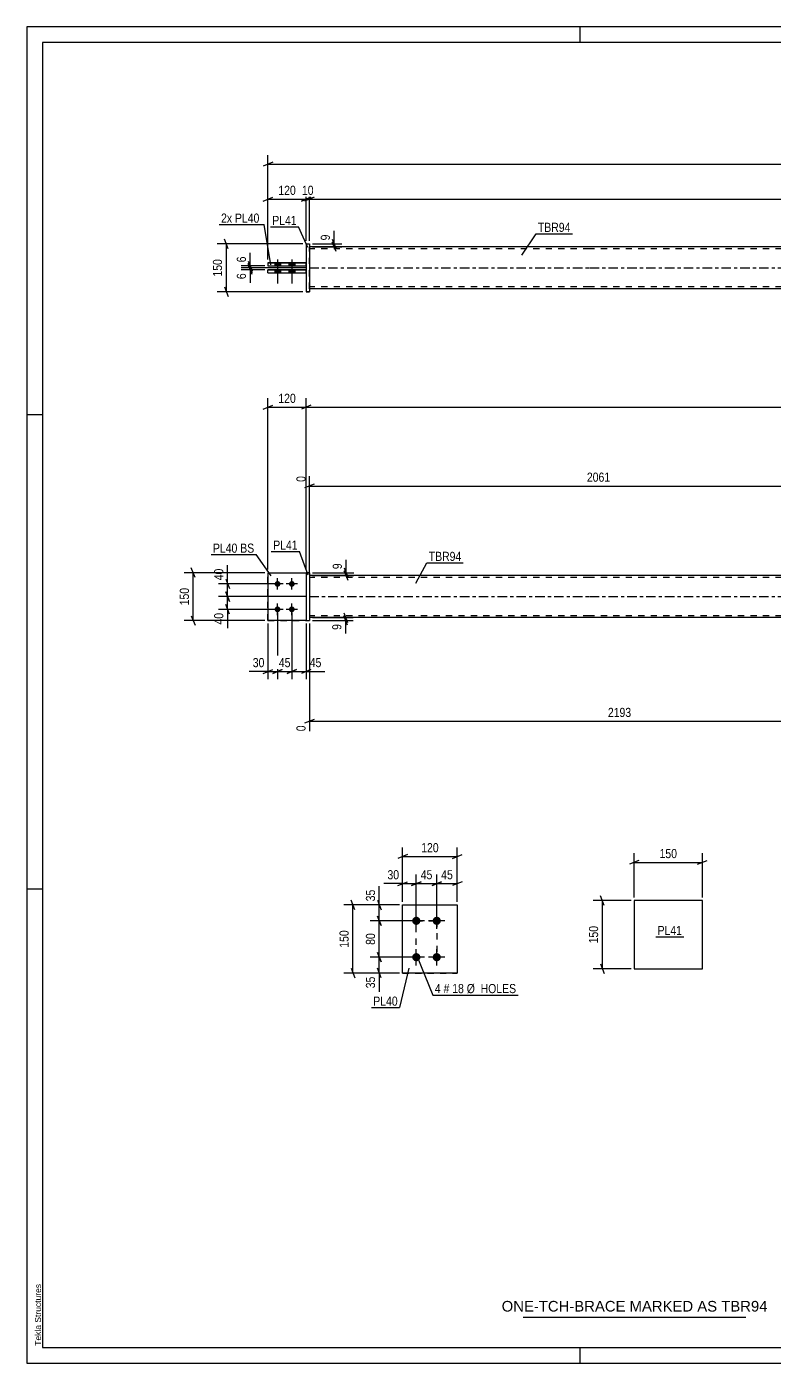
# Model space of a CAD drawing. Header units: millimetres. Extents: x 0 to 594, y 0 to 420.
# Drawn here: x 0 to 235, y 0 to 420 of the extents above; entities that cross this region are included whole.
import ezdxf

# ---------------------------------------------------------------- set-up
doc = ezdxf.new("R2010")
doc.units = ezdxf.units.MM
doc.linetypes.add('DXK_LINE_DOT2', pattern=[3.9198, 1.9599, -1.9599])
doc.linetypes.add('DXK_LINE_DOT3', pattern=[5.9187, 2.979, -0.9799, 0.9799, -0.9799])
doc.styles.add('Arial', font='ARIAL.TTF', dxfattribs={"height": 0.2})
doc.styles.add('Arial Narrow', font='ARIALN.TTF', dxfattribs={"height": 0.2})

# ---------------------------------------------------------------- blocks, each defined once
blk = doc.blocks.new('Unknown-582685765-1127')
at = {"color": 5, "linetype": 'Continuous'}
for p, q in [((594, 420), (0, 420)), ((0, 420), (0, 0)), ((174, 415), (174, 420)), ((589, 415), (5, 415)), ((5, 415), (5, 5)), ((5, 298), (0, 298)), ((5, 149), (0, 149)), ((5, 5), (589, 5)), ((174, 0), (174, 5)), ((0, 0), (594, 0))]:
    blk.add_line(p, q, dxfattribs=at)
at = {"color": 174, "linetype": 'Continuous', "style": 'Arial'}
blk.add_text('Tekla Structures', height=1.9102, rotation=90, dxfattribs=at).set_placement((4.5, 5.5))
blk = doc.blocks.new('Bolt-582685765-2203 - 2164')
at = {"linetype": 'Continuous'}
for points in [[(122.45, 137.75), (122.18, 137.78), (121.93, 137.86), (121.69, 138), (121.5, 138.18), (121.34, 138.39), (121.23, 138.64), (121.17, 138.9), (121.17, 139.17), (121.23, 139.43), (121.34, 139.68), (121.5, 139.9), (121.69, 140.08), (121.93, 140.21), (122.18, 140.29), (122.45, 140.32), (122.72, 140.29), (122.97, 140.21), (123.21, 140.08), (123.41, 139.9), (123.56, 139.68), (123.67, 139.43), (123.73, 139.17), (123.73, 138.9), (123.67, 138.64), (123.56, 138.39), (123.41, 138.18), (123.21, 138), (122.97, 137.86), (122.72, 137.78)], [(128.88, 137.75), (128.61, 137.78), (128.36, 137.86), (128.12, 138), (127.92, 138.18), (127.77, 138.39), (127.66, 138.64), (127.6, 138.9), (127.6, 139.17), (127.66, 139.43), (127.77, 139.68), (127.92, 139.9), (128.12, 140.08), (128.36, 140.21), (128.61, 140.29), (128.88, 140.32), (129.15, 140.29), (129.4, 140.21), (129.63, 140.08), (129.83, 139.9), (129.99, 139.68), (130.1, 139.43), (130.16, 139.17), (130.16, 138.9), (130.1, 138.64), (129.99, 138.39), (129.83, 138.18), (129.63, 138), (129.4, 137.86), (129.15, 137.78)], [(122.45, 126.32), (122.18, 126.35), (121.93, 126.43), (121.69, 126.57), (121.5, 126.75), (121.34, 126.97), (121.23, 127.21), (121.17, 127.47), (121.17, 127.74), (121.23, 128.01), (121.34, 128.25), (121.5, 128.47), (121.69, 128.65), (121.93, 128.78), (122.18, 128.87), (122.45, 128.89), (122.72, 128.87), (122.97, 128.78), (123.21, 128.65), (123.41, 128.47), (123.56, 128.25), (123.67, 128.01), (123.73, 127.74), (123.73, 127.47), (123.67, 127.21), (123.56, 126.97), (123.41, 126.75), (123.21, 126.57), (122.97, 126.43), (122.72, 126.35)], [(128.88, 126.32), (128.61, 126.35), (128.36, 126.43), (128.12, 126.57), (127.92, 126.75), (127.77, 126.97), (127.66, 127.21), (127.6, 127.47), (127.6, 127.74), (127.66, 128.01), (127.77, 128.25), (127.92, 128.47), (128.12, 128.65), (128.36, 128.78), (128.61, 128.87), (128.88, 128.89), (129.15, 128.87), (129.4, 128.78), (129.63, 128.65), (129.83, 128.47), (129.99, 128.25), (130.1, 128.01), (130.16, 127.74), (130.16, 127.47), (130.1, 127.21), (129.99, 126.97), (129.83, 126.75), (129.63, 126.57), (129.4, 126.43), (129.15, 126.35)]]:
    blk.add_hatch(color=1, dxfattribs=at).paths.add_polyline_path(points)
at = {"color": 1, "linetype": 'Continuous'}
for p, q in [((125.02, 139.04), (119.88, 139.04)), ((122.45, 136.47), (122.45, 141.61)), ((131.45, 139.04), (126.31, 139.04)), ((128.88, 136.47), (128.88, 141.61)), ((125.02, 127.61), (119.88, 127.61)), ((122.45, 125.04), (122.45, 130.18)), ((131.45, 127.61), (126.31, 127.61)), ((128.88, 125.04), (128.88, 130.18))]:
    blk.add_line(p, q, dxfattribs=at)
blk = doc.blocks.new('Part-582685765-2170 - 2164')
at = {"color": 2, "linetype": 'Continuous'}
for p, q in [((118.16, 144.04), (135.31, 144.04)), ((118.16, 122.61), (118.16, 144.04)), ((135.31, 144.04), (135.31, 144.04)), ((135.31, 144.04), (135.31, 122.61)), ((135.31, 122.61), (118.16, 122.61)), ((118.16, 122.61), (118.16, 122.61))]:
    blk.add_line(p, q, dxfattribs=at)
at = {"color": 7, "linetype": 'DXK_LINE_DOT2'}
for p, q in [((118.16, 144.04), (135.31, 144.04)), ((118.16, 122.61), (135.31, 122.61)), ((118.16, 122.61), (118.16, 122.61))]:
    blk.add_line(p, q, dxfattribs=at)
blk = doc.blocks.new('Part-582685765-1703 - 1672')
at = {"color": 2, "linetype": 'Continuous'}
for p, q in [((75.83, 248.42), (87.83, 248.42)), ((75.83, 248.42), (75.83, 233.42)), ((87.83, 233.42), (75.83, 233.42)), ((75.83, 233.42), (75.83, 233.42))]:
    blk.add_line(p, q, dxfattribs=at)
at = {"color": 7, "linetype": 'DXK_LINE_DOT2'}
for p, q in [((75.83, 248.42), (87.83, 248.42)), ((87.83, 248.42), (87.83, 248.42)), ((87.83, 248.42), (87.83, 233.42)), ((75.83, 233.42), (87.83, 233.42))]:
    blk.add_line(p, q, dxfattribs=at)
blk = doc.blocks.new('Part-582685765-1683 - 1672')
at = {"linetype": 'Continuous'}
blk.add_hatch(color=2, dxfattribs=at).paths.add_polyline_path([(460, 234.32), (459.2, 235.72), (460.8, 235.72)])
at = {"color": 2, "linetype": 'Continuous'}
for p, q in [((176.83, 247.52), (88.83, 247.52)), ((401.9, 247.52), (176.93, 247.52)), ((490, 247.52), (402, 247.52)), ((460, 234.32), (459.2, 235.72)), ((459.2, 235.72), (460.8, 235.72)), ((460.8, 235.72), (460, 234.32)), ((176.83, 234.32), (88.83, 234.32)), ((401.9, 234.32), (176.93, 234.32)), ((490, 234.32), (402, 234.32))]:
    blk.add_line(p, q, dxfattribs=at)
at = {"color": 7, "linetype": 'DXK_LINE_DOT2'}
for p, q in [((88.83, 247.52), (88.83, 234.32)), ((176.83, 246.92), (88.83, 246.92)), ((401.9, 246.92), (176.93, 246.92)), ((272.92, 247.52), (272.92, 246.92)), ((295.59, 247.52), (295.59, 246.92)), ((490, 246.92), (402, 246.92)), ((490, 234.32), (490, 247.52)), ((176.83, 234.92), (88.83, 234.92)), ((401.9, 234.92), (176.93, 234.92)), ((283.24, 234.32), (283.24, 234.92)), ((305.91, 234.32), (305.91, 234.92)), ((490, 234.92), (402, 234.92))]:
    blk.add_line(p, q, dxfattribs=at)
at = {"color": 7, "linetype": 'DXK_LINE_DOT3'}
for p, q in [((88.83, 240.92), (176.83, 240.92)), ((176.93, 240.92), (401.9, 240.92)), ((402, 240.92), (490, 240.92))]:
    blk.add_line(p, q, dxfattribs=at)
at = {"color": 2, "linetype": 'Continuous'}
blk.add_circle((460, 235.22), 1, dxfattribs=at)
blk = doc.blocks.new('Part-582685765-1708 - 1672')
at = {"color": 7, "linetype": 'DXK_LINE_DOT2'}
for p, q in [((75.83, 248.42), (87.83, 248.42)), ((75.83, 248.42), (87.83, 248.42)), ((75.83, 233.42), (75.83, 248.42)), ((87.83, 248.42), (87.83, 248.42)), ((87.83, 248.42), (87.83, 233.42)), ((75.83, 233.42), (87.83, 233.42)), ((87.83, 233.42), (75.83, 233.42)), ((75.83, 233.42), (75.83, 233.42))]:
    blk.add_line(p, q, dxfattribs=at)
blk = doc.blocks.new('Part-582685765-1713 - 1672')
at = {"color": 2, "linetype": 'Continuous'}
for p, q in [((87.83, 248.42), (88.83, 248.42)), ((88.83, 248.42), (87.83, 248.42)), ((87.83, 248.42), (87.83, 233.42)), ((88.83, 248.42), (88.83, 233.42)), ((87.83, 233.42), (88.83, 233.42))]:
    blk.add_line(p, q, dxfattribs=at)
at = {"color": 7, "linetype": 'DXK_LINE_DOT2'}
for p, q in [((87.83, 248.42), (87.83, 248.42)), ((87.83, 248.42), (87.83, 248.42)), ((88.83, 248.42), (88.83, 248.42)), ((87.83, 233.42), (88.83, 233.42))]:
    blk.add_line(p, q, dxfattribs=at)
blk = doc.blocks.new('Bolt-582685765-1720 - 1672')
at = {"linetype": 'Continuous'}
for points in [[(78.83, 245.82), (79.02, 245.8), (79.2, 245.74), (79.36, 245.65), (79.5, 245.52), (79.61, 245.37), (79.68, 245.2), (79.72, 245.01), (79.72, 244.82), (79.68, 244.64), (79.61, 244.47), (79.5, 244.32), (79.36, 244.19), (79.2, 244.1), (79.02, 244.04), (78.83, 244.02), (78.64, 244.04), (78.46, 244.1), (78.3, 244.19), (78.16, 244.32), (78.05, 244.47), (77.97, 244.64), (77.93, 244.82), (77.93, 245.01), (77.97, 245.2), (78.05, 245.37), (78.16, 245.52), (78.3, 245.65), (78.46, 245.74), (78.64, 245.8)], [(83.33, 245.82), (83.52, 245.8), (83.7, 245.74), (83.86, 245.65), (84, 245.52), (84.11, 245.37), (84.18, 245.2), (84.22, 245.01), (84.22, 244.82), (84.18, 244.64), (84.11, 244.47), (84, 244.32), (83.86, 244.19), (83.7, 244.1), (83.52, 244.04), (83.33, 244.02), (83.14, 244.04), (82.96, 244.1), (82.8, 244.19), (82.66, 244.32), (82.55, 244.47), (82.47, 244.64), (82.43, 244.82), (82.43, 245.01), (82.47, 245.2), (82.55, 245.37), (82.66, 245.52), (82.8, 245.65), (82.96, 245.74), (83.14, 245.8)], [(78.83, 237.82), (79.02, 237.8), (79.2, 237.74), (79.36, 237.65), (79.5, 237.52), (79.61, 237.37), (79.68, 237.2), (79.72, 237.01), (79.72, 236.82), (79.68, 236.64), (79.61, 236.47), (79.5, 236.32), (79.36, 236.19), (79.2, 236.1), (79.02, 236.04), (78.83, 236.02), (78.64, 236.04), (78.46, 236.1), (78.3, 236.19), (78.16, 236.32), (78.05, 236.47), (77.97, 236.64), (77.93, 236.82), (77.93, 237.01), (77.97, 237.2), (78.05, 237.37), (78.16, 237.52), (78.3, 237.65), (78.46, 237.74), (78.64, 237.8)], [(83.33, 237.82), (83.52, 237.8), (83.7, 237.74), (83.86, 237.65), (84, 237.52), (84.11, 237.37), (84.18, 237.2), (84.22, 237.01), (84.22, 236.82), (84.18, 236.64), (84.11, 236.47), (84, 236.32), (83.86, 236.19), (83.7, 236.1), (83.52, 236.04), (83.33, 236.02), (83.14, 236.04), (82.96, 236.1), (82.8, 236.19), (82.66, 236.32), (82.55, 236.47), (82.47, 236.64), (82.43, 236.82), (82.43, 237.01), (82.47, 237.2), (82.55, 237.37), (82.66, 237.52), (82.8, 237.65), (82.96, 237.74), (83.14, 237.8)]]:
    blk.add_hatch(color=1, dxfattribs=at).paths.add_polyline_path(points)
at = {"color": 1, "linetype": 'Continuous'}
for p, q in [((80.63, 244.92), (77.03, 244.92)), ((78.83, 243.12), (78.83, 246.72)), ((85.13, 244.92), (81.53, 244.92)), ((83.33, 243.12), (83.33, 246.72)), ((80.63, 236.92), (77.03, 236.92)), ((78.83, 235.12), (78.83, 238.72)), ((85.13, 236.92), (81.53, 236.92)), ((83.33, 235.12), (83.33, 238.72))]:
    blk.add_line(p, q, dxfattribs=at)
blk = doc.blocks.new('Bolt-582685765-1368 - 1364')
at = {"linetype": 'Continuous'}
for points in [[(77.93, 344.83), (79.73, 344.83), (79.73, 345.83), (77.93, 345.83)], [(77.93, 344.83), (79.73, 344.83), (79.73, 345.83), (77.93, 345.83)], [(82.43, 344.83), (84.23, 344.83), (84.23, 345.83), (82.43, 345.83)], [(82.43, 344.83), (84.23, 344.83), (84.23, 345.83), (82.43, 345.83)], [(77.93, 342.63), (79.73, 342.63), (79.73, 343.63), (77.93, 343.63)], [(77.93, 342.63), (79.73, 342.63), (79.73, 343.63), (77.93, 343.63)], [(82.43, 342.63), (84.23, 342.63), (84.23, 343.63), (82.43, 343.63)], [(82.43, 342.63), (84.23, 342.63), (84.23, 343.63), (82.43, 343.63)]]:
    blk.add_hatch(color=1, dxfattribs=at).paths.add_polyline_path(points)
at = {"color": 1, "linetype": 'Continuous'}
for p, q in [((77.93, 345.83), (77.93, 344.83)), ((77.93, 345.83), (77.93, 344.83)), ((78.83, 346.83), (78.83, 339.33)), ((78.83, 346.83), (78.83, 339.33)), ((79.73, 345.83), (79.73, 344.83)), ((79.73, 345.83), (79.73, 344.83)), ((82.43, 345.83), (82.43, 344.83)), ((82.43, 345.83), (82.43, 344.83)), ((83.33, 346.83), (83.33, 339.33)), ((83.33, 346.83), (83.33, 339.33)), ((84.23, 345.83), (84.23, 344.83)), ((84.23, 345.83), (84.23, 344.83)), ((77.93, 343.63), (77.93, 342.63)), ((77.93, 343.63), (77.93, 342.63)), ((79.73, 343.63), (79.73, 342.63)), ((79.73, 343.63), (79.73, 342.63)), ((82.43, 343.63), (82.43, 342.63)), ((82.43, 343.63), (82.43, 342.63)), ((84.23, 343.63), (84.23, 342.63)), ((84.23, 343.63), (84.23, 342.63))]:
    blk.add_line(p, q, dxfattribs=at)
blk = doc.blocks.new('Part-582685765-1402 - 1364')
at = {"linetype": 'Continuous'}
blk.add_hatch(color=2, dxfattribs=at).paths.add_polyline_path([(460, 344.23), (459.2, 345.63), (460.8, 345.63)])
at = {"color": 2, "linetype": 'Continuous'}
for p, q in [((176.83, 350.83), (88.83, 350.83)), ((401.9, 350.83), (176.93, 350.83)), ((490, 350.83), (402, 350.83)), ((272.92, 344.93), (295.59, 344.93)), ((272.92, 344.93), (272.92, 344.83)), ((283.24, 344.93), (283.24, 344.83)), ((295.59, 344.93), (295.59, 343.53)), ((460, 344.23), (459.2, 345.63)), ((459.2, 345.63), (460.8, 345.63)), ((460.8, 345.63), (460, 344.23)), ((272.92, 343.63), (272.92, 343.53)), ((272.92, 343.53), (272.92, 343.53)), ((295.59, 343.53), (272.92, 343.53)), ((283.24, 343.53), (283.24, 343.63)), ((176.83, 337.63), (88.83, 337.63)), ((401.9, 337.63), (176.93, 337.63)), ((490, 337.63), (402, 337.63))]:
    blk.add_line(p, q, dxfattribs=at)
at = {"color": 7, "linetype": 'DXK_LINE_DOT2'}
for p, q in [((88.83, 337.63), (88.83, 350.83)), ((176.83, 350.23), (88.83, 350.23)), ((401.9, 350.23), (176.93, 350.23)), ((490, 350.23), (402, 350.23)), ((490, 337.63), (490, 350.83)), ((295.59, 344.93), (272.92, 344.93)), ((272.92, 343.53), (272.92, 344.83)), ((283.24, 344.93), (283.24, 344.93)), ((283.24, 344.93), (283.24, 344.93)), ((283.24, 344.93), (305.91, 344.93)), ((283.24, 344.93), (305.91, 344.93)), ((283.24, 343.53), (283.24, 344.83)), ((305.91, 344.93), (305.91, 343.53)), ((272.92, 343.53), (295.59, 343.53)), ((305.91, 343.53), (283.24, 343.53)), ((283.24, 343.53), (283.24, 343.53)), ((283.24, 343.53), (305.91, 343.53)), ((176.83, 338.23), (88.83, 338.23)), ((401.9, 338.23), (176.93, 338.23)), ((490, 338.23), (402, 338.23))]:
    blk.add_line(p, q, dxfattribs=at)
at = {"color": 7, "linetype": 'DXK_LINE_DOT3'}
for p, q in [((88.83, 344.23), (176.83, 344.23)), ((176.93, 344.23), (401.9, 344.23)), ((402, 344.23), (490, 344.23))]:
    blk.add_line(p, q, dxfattribs=at)
at = {"color": 2, "linetype": 'Continuous'}
blk.add_circle((460, 345.13), 1, dxfattribs=at)
blk = doc.blocks.new('Part-582685765-1442 - 1364')
at = {"color": 2, "linetype": 'Continuous'}
for p, q in [((75.83, 343.63), (87.83, 343.63)), ((87.83, 343.63), (75.83, 343.63)), ((75.83, 342.63), (75.83, 343.63)), ((75.83, 342.63), (87.83, 342.63)), ((87.83, 342.63), (87.83, 343.63))]:
    blk.add_line(p, q, dxfattribs=at)
at = {"color": 7, "linetype": 'DXK_LINE_DOT2'}
for p, q in [((75.83, 343.63), (75.83, 343.63)), ((75.83, 343.63), (75.83, 343.63)), ((75.83, 342.63), (87.83, 342.63)), ((87.83, 343.63), (87.83, 343.63)), ((87.83, 343.63), (87.83, 343.63))]:
    blk.add_line(p, q, dxfattribs=at)
blk = doc.blocks.new('Part-582685765-1447 - 1364')
at = {"color": 2, "linetype": 'Continuous'}
for p, q in [((75.83, 345.83), (87.83, 345.83)), ((87.83, 345.83), (75.83, 345.83)), ((75.83, 345.83), (75.83, 344.83)), ((75.83, 344.83), (87.83, 344.83)), ((87.83, 344.83), (87.83, 345.83))]:
    blk.add_line(p, q, dxfattribs=at)
at = {"color": 7, "linetype": 'DXK_LINE_DOT2'}
for p, q in [((75.83, 345.83), (75.83, 345.83)), ((75.83, 345.83), (75.83, 345.83)), ((75.83, 344.83), (87.83, 344.83)), ((87.83, 345.83), (87.83, 345.83)), ((87.83, 345.83), (87.83, 345.83))]:
    blk.add_line(p, q, dxfattribs=at)
blk = doc.blocks.new('Part-582685765-1452 - 1364')
at = {"color": 2, "linetype": 'Continuous'}
for p, q in [((87.83, 351.73), (88.83, 351.73)), ((87.83, 351.73), (88.83, 351.73)), ((87.83, 351.73), (87.83, 336.73)), ((88.83, 351.73), (88.83, 336.73)), ((88.83, 336.73), (87.83, 336.73))]:
    blk.add_line(p, q, dxfattribs=at)
at = {"color": 7, "linetype": 'DXK_LINE_DOT2'}
for p, q in [((87.83, 351.73), (87.83, 351.73)), ((87.83, 351.73), (87.83, 351.73)), ((88.83, 351.73), (88.83, 351.73)), ((88.83, 351.73), (88.83, 351.73)), ((87.83, 336.73), (88.83, 336.73)), ((87.83, 336.73), (87.83, 336.73))]:
    blk.add_line(p, q, dxfattribs=at)
blk = doc.blocks.new('Part-582685765-2411 - 2407')
at = {"color": 2, "linetype": 'Continuous'}
for p, q in [((212.36, 145.4), (190.93, 145.4)), ((190.93, 145.4), (190.93, 123.97)), ((212.36, 123.97), (212.36, 145.4)), ((190.93, 123.97), (212.36, 123.97))]:
    blk.add_line(p, q, dxfattribs=at)
blk = doc.blocks.new('Rectangle-582685765-2393 - 2164')
at = {"color": 1, "linetype": 'DXK_LINE_DOT2'}
blk.add_lwpolyline([(122.45, 139.04), (128.88, 139.04), (128.88, 127.61), (122.45, 127.61), (122.45, 139.04)], close=True, dxfattribs=at)
blk = doc.blocks.new('StraightDimension-582685765-2303 - 2164')
at = {"color": 7, "linetype": 'Continuous'}
for p, q in [((117.16, 144.04), (107.97, 144.04)), ((110.22, 145.54), (111.42, 142.54)), ((110.82, 139.04), (110.82, 144.04)), ((121.45, 139.04), (107.97, 139.04)), ((111.42, 137.54), (110.22, 140.54))]:
    blk.add_line(p, q, dxfattribs=at)
at = {"color": 0}
blk.add_wipeout([(110.07, 149.42), (105.87, 149.42), (105.87, 144.56), (110.07, 144.56)], dxfattribs=at)
at = {"color": 7, "linetype": 'Continuous'}
blk.add_line((110.82, 144.04), (110.82, 149.94), dxfattribs=at)
blk.add_line((110.82, 144.04), (110.82, 149.94), dxfattribs=at)
at = {"color": 3, "style": 'Arial Narrow'}
blk.add_text('35', height=2.863, rotation=90.0002, dxfattribs=at).set_placement((109.47, 145.16))
blk = doc.blocks.new('StraightDimension-582685765-2280 - 2164')
at = {"color": 7, "linetype": 'Continuous'}
for p, q in [((121.45, 127.61), (107.97, 127.61)), ((110.22, 129.11), (111.42, 126.11)), ((110.82, 122.61), (110.82, 127.61)), ((117.16, 122.61), (107.97, 122.61)), ((111.42, 121.11), (110.22, 124.11))]:
    blk.add_line(p, q, dxfattribs=at)
at = {"color": 0}
blk.add_wipeout([(110.07, 122.08), (105.87, 122.08), (105.87, 117.23), (110.07, 117.23)], dxfattribs=at)
at = {"color": 7, "linetype": 'Continuous'}
blk.add_line((110.82, 122.61), (110.82, 116.7), dxfattribs=at)
blk.add_line((110.82, 122.61), (110.82, 116.7), dxfattribs=at)
at = {"color": 3, "style": 'Arial Narrow'}
blk.add_text('35', height=2.863, rotation=90.0002, dxfattribs=at).set_placement((109.47, 117.83))
blk = doc.blocks.new('StraightDimension-582685765-2293 - 2164')
at = {"color": 7, "linetype": 'Continuous'}
for p, q in [((121.45, 139.04), (107.97, 139.04)), ((110.22, 140.54), (111.42, 137.54)), ((110.82, 127.61), (110.82, 139.04)), ((121.45, 127.61), (107.97, 127.61)), ((111.42, 126.11), (110.22, 129.11))]:
    blk.add_line(p, q, dxfattribs=at)
at = {"color": 0}
blk.add_wipeout([(110.07, 135.75), (105.87, 135.75), (105.87, 130.89), (110.07, 130.89)], dxfattribs=at)
at = {"color": 3, "style": 'Arial Narrow'}
blk.add_text('80', height=2.863, rotation=90.0002, dxfattribs=at).set_placement((109.47, 131.49))
blk = doc.blocks.new('StraightDimension-582685765-2317 - 2164')
at = {"color": 7, "linetype": 'Continuous'}
for p, q in [((117.16, 144.04), (99.68, 144.04)), ((103.13, 142.54), (101.93, 145.54)), ((102.53, 122.61), (102.53, 144.04)), ((117.16, 122.61), (99.68, 122.61)), ((101.93, 124.11), (103.13, 121.11))]:
    blk.add_line(p, q, dxfattribs=at)
at = {"color": 0}
blk.add_wipeout([(101.78, 136.67), (97.58, 136.67), (97.58, 129.98), (101.78, 129.98)], dxfattribs=at)
at = {"color": 3, "style": 'Arial Narrow'}
blk.add_text('150', height=2.863, rotation=90.0002, dxfattribs=at).set_placement((101.18, 130.58))
blk = doc.blocks.new('StraightDimension-582685765-2334 - 2164')
at = {"color": 7, "linetype": 'Continuous'}
for p, q in [((116.66, 150.14), (119.66, 151.34)), ((118.16, 145.04), (118.16, 153.59)), ((123.95, 151.34), (120.95, 150.14)), ((122.45, 140.04), (122.45, 153.59)), ((118.16, 150.74), (122.45, 150.74))]:
    blk.add_line(p, q, dxfattribs=at)
at = {"color": 0}
blk.add_wipeout([(117.64, 151.49), (117.64, 155.69), (112.78, 155.69), (112.78, 151.49)], dxfattribs=at)
at = {"color": 7, "linetype": 'Continuous'}
blk.add_line((118.16, 150.74), (112.26, 150.74), dxfattribs=at)
blk.add_line((118.16, 150.74), (112.26, 150.74), dxfattribs=at)
at = {"color": 3, "style": 'Arial Narrow'}
blk.add_text('30', height=2.863, dxfattribs=at).set_placement((113.38, 152.09))
blk = doc.blocks.new('StraightDimension-582685765-2347 - 2164')
at = {"color": 7, "linetype": 'Continuous'}
for p, q in [((120.95, 150.14), (123.95, 151.34)), ((122.45, 140.04), (122.45, 153.59)), ((130.38, 151.34), (127.38, 150.14)), ((128.88, 140.04), (128.88, 153.59)), ((122.45, 150.74), (128.88, 150.74))]:
    blk.add_line(p, q, dxfattribs=at)
at = {"color": 0}
blk.add_wipeout([(128.09, 151.49), (128.09, 155.69), (123.24, 155.69), (123.24, 151.49)], dxfattribs=at)
at = {"color": 3, "style": 'Arial Narrow'}
blk.add_text('45', height=2.863, dxfattribs=at).set_placement((123.84, 152.09))
blk = doc.blocks.new('StraightDimension-582685765-2357 - 2164')
at = {"color": 7, "linetype": 'Continuous'}
for p, q in [((127.38, 150.14), (130.38, 151.34)), ((128.88, 140.04), (128.88, 153.59)), ((136.81, 151.34), (133.81, 150.14)), ((135.31, 145.04), (135.31, 153.59)), ((128.88, 150.74), (135.31, 150.74))]:
    blk.add_line(p, q, dxfattribs=at)
at = {"color": 0}
blk.add_wipeout([(134.52, 151.49), (134.52, 155.69), (129.67, 155.69), (129.67, 151.49)], dxfattribs=at)
at = {"color": 3, "style": 'Arial Narrow'}
blk.add_text('45', height=2.863, dxfattribs=at).set_placement((130.27, 152.09))
blk = doc.blocks.new('StraightDimension-582685765-2374 - 2164')
at = {"color": 7, "linetype": 'Continuous'}
for p, q in [((119.66, 159.84), (116.66, 158.64)), ((118.16, 145.04), (118.16, 162.09)), ((133.81, 158.64), (136.81, 159.84)), ((135.31, 145.04), (135.31, 162.09)), ((118.16, 159.24), (135.31, 159.24))]:
    blk.add_line(p, q, dxfattribs=at)
at = {"color": 0}
blk.add_wipeout([(130.08, 159.99), (130.08, 164.19), (123.39, 164.19), (123.39, 159.99)], dxfattribs=at)
at = {"color": 3, "style": 'Arial Narrow'}
blk.add_text('120', height=2.863, dxfattribs=at).set_placement((123.99, 160.59))
blk = doc.blocks.new('StraightDimension-582685765-1783 - 1672')
at = {"color": 7, "linetype": 'Continuous'}
for p, q in [((78.83, 235.92), (78.83, 215)), ((75.83, 232.42), (75.83, 215)), ((74.33, 216.8), (77.33, 218)), ((75.83, 217.4), (78.83, 217.4)), ((80.33, 218), (77.33, 216.8))]:
    blk.add_line(p, q, dxfattribs=at)
at = {"color": 0}
blk.add_wipeout([(75.3, 218.15), (75.3, 222.35), (70.45, 222.35), (70.45, 218.15)], dxfattribs=at)
at = {"color": 7, "linetype": 'Continuous'}
blk.add_line((75.83, 217.4), (69.92, 217.4), dxfattribs=at)
blk.add_line((75.83, 217.4), (69.92, 217.4), dxfattribs=at)
at = {"color": 3, "style": 'Arial Narrow'}
blk.add_text('30', height=2.863, dxfattribs=at).set_placement((71.05, 218.75))
blk = doc.blocks.new('StraightDimension-582685765-1793 - 1672')
at = {"color": 7, "linetype": 'Continuous'}
for p, q in [((78.83, 235.92), (78.83, 215)), ((83.33, 235.92), (83.33, 215)), ((77.33, 216.8), (80.33, 218)), ((78.83, 217.4), (83.33, 217.4)), ((84.83, 218), (81.83, 216.8))]:
    blk.add_line(p, q, dxfattribs=at)
at = {"color": 0}
blk.add_wipeout([(83.51, 218.15), (83.51, 222.35), (78.65, 222.35), (78.65, 218.15)], dxfattribs=at)
at = {"color": 3, "style": 'Arial Narrow'}
blk.add_text('45', height=2.863, dxfattribs=at).set_placement((79.25, 218.75))
blk = doc.blocks.new('StraightDimension-582685765-1732 - 1672')
at = {"color": 7, "linetype": 'Continuous'}
for p, q in [((270.63, 258.54), (270.63, 288.78)), ((88.83, 248.52), (88.83, 278.8)), ((90.33, 276.27), (87.33, 275.07)), ((88.83, 275.67), (270.63, 275.67)), ((269.13, 275.07), (272.13, 276.27))]:
    blk.add_line(p, q, dxfattribs=at)
at = {"color": 0, "linetype": 'Continuous'}
for points in [[(270.03, 289.38), (265.83, 289.38), (265.83, 280.87), (270.03, 280.87)], [(88.23, 279.4), (84.03, 279.4), (84.03, 276.37), (88.23, 276.37)]]:
    blk.add_wipeout(points, dxfattribs=at)
at = {"color": 0}
blk.add_wipeout([(183.98, 276.42), (183.98, 280.62), (175.47, 280.62), (175.47, 276.42)], dxfattribs=at)
at = {"color": 3, "linetype": 'Continuous', "style": 'Arial Narrow'}
for s, height, p in [('2061', 2.863, (269.43, 281.47)), ('0', 2.86, (87.63, 276.97))]:
    blk.add_text(s, height=height, rotation=90.0002, dxfattribs=at).set_placement(p)
at = {"color": 3, "style": 'Arial Narrow'}
blk.add_text('2061', height=2.863, dxfattribs=at).set_placement((176.07, 277.02))
blk = doc.blocks.new('StraightDimension-582685765-1864 - 1672')
at = {"color": 7, "linetype": 'Continuous'}
for p, q in [((89.83, 248.42), (102.79, 248.42)), ((99.79, 249.92), (100.99, 246.92)), ((100.99, 246.02), (99.79, 249.02)), ((100.39, 247.52), (100.39, 248.42)), ((89.83, 247.52), (102.79, 247.52))]:
    blk.add_line(p, q, dxfattribs=at)
at = {"color": 0}
blk.add_wipeout([(99.64, 251.97), (95.44, 251.97), (95.44, 248.94), (99.64, 248.94)], dxfattribs=at)
at = {"color": 7, "linetype": 'Continuous'}
blk.add_line((100.39, 248.42), (100.39, 252.5), dxfattribs=at)
blk.add_line((100.39, 248.42), (100.39, 252.5), dxfattribs=at)
at = {"color": 3, "style": 'Arial Narrow'}
blk.add_text('9', height=2.86, rotation=90.0002, dxfattribs=at).set_placement((99.04, 249.54))
blk = doc.blocks.new('StraightDimension-582685765-1800 - 1672')
at = {"color": 7, "linetype": 'Continuous'}
for p, q in [((83.33, 235.92), (83.33, 215)), ((87.83, 232.42), (87.83, 215)), ((81.83, 216.8), (84.83, 218)), ((83.33, 217.4), (87.83, 217.4)), ((89.33, 218), (86.33, 216.8))]:
    blk.add_line(p, q, dxfattribs=at)
at = {"color": 0}
blk.add_wipeout([(93.21, 218.15), (93.21, 222.35), (88.35, 222.35), (88.35, 218.15)], dxfattribs=at)
at = {"color": 7, "linetype": 'Continuous'}
blk.add_line((87.83, 217.4), (93.74, 217.4), dxfattribs=at)
blk.add_line((87.83, 217.4), (93.74, 217.4), dxfattribs=at)
at = {"color": 3, "style": 'Arial Narrow'}
blk.add_text('45', height=2.863, dxfattribs=at).set_placement((88.95, 218.75))
blk = doc.blocks.new('StraightDimension-582685765-2032 - 1672')
at = {"color": 7, "linetype": 'Continuous'}
for p, q in [((87.83, 249.42), (87.83, 303.3)), ((490, 249.42), (490, 303.3)), ((89.33, 301.05), (86.33, 299.85)), ((87.83, 300.45), (490, 300.45)), ((488.5, 299.85), (491.5, 301.05))]:
    blk.add_line(p, q, dxfattribs=at)
at = {"color": 0}
blk.add_wipeout([(293.17, 301.2), (293.17, 305.4), (284.66, 305.4), (284.66, 301.2)], dxfattribs=at)
at = {"color": 3, "style": 'Arial Narrow'}
blk.add_text('4425', height=2.863, dxfattribs=at).set_placement((285.26, 301.8))
blk = doc.blocks.new('StraightDimension-582685765-1848 - 1672')
at = {"color": 7, "linetype": 'Continuous'}
for p, q in [((88.83, 232.42), (88.83, 198.61)), ((283.83, 233.32), (283.83, 193.13)), ((90.33, 202.34), (87.33, 201.14)), ((88.83, 201.74), (283.83, 201.74)), ((282.33, 201.14), (285.33, 202.34))]:
    blk.add_line(p, q, dxfattribs=at)
at = {"color": 0}
blk.add_wipeout([(190.59, 202.49), (190.59, 206.69), (182.07, 206.69), (182.07, 202.49)], dxfattribs=at)
at = {"color": 0, "linetype": 'Continuous'}
for points in [[(88.23, 201.04), (84.03, 201.04), (84.03, 198.01), (88.23, 198.01)], [(283.23, 201.04), (279.03, 201.04), (279.03, 192.53), (283.23, 192.53)]]:
    blk.add_wipeout(points, dxfattribs=at)
at = {"color": 3, "style": 'Arial Narrow'}
blk.add_text('2193', height=2.863, dxfattribs=at).set_placement((182.67, 203.09))
at = {"color": 3, "linetype": 'Continuous', "style": 'Arial Narrow'}
for s, height, p in [('0', 2.86, (87.63, 198.61)), ('2193', 2.863, (282.63, 193.13))]:
    blk.add_text(s, height=height, rotation=90.0002, dxfattribs=at).set_placement(p)
blk = doc.blocks.new('StraightDimension-582685765-1855 - 1672')
at = {"color": 7, "linetype": 'Continuous'}
for p, q in [((99.63, 235.82), (100.83, 232.82)), ((89.83, 234.32), (102.63, 234.32)), ((89.83, 233.42), (102.63, 233.42)), ((100.83, 231.92), (99.63, 234.92)), ((100.23, 233.42), (100.23, 234.32))]:
    blk.add_line(p, q, dxfattribs=at)
at = {"color": 0}
blk.add_wipeout([(99.48, 232.89), (95.28, 232.89), (95.28, 229.86), (99.48, 229.86)], dxfattribs=at)
at = {"color": 7, "linetype": 'Continuous'}
blk.add_line((100.23, 233.42), (100.23, 229.34), dxfattribs=at)
blk.add_line((100.23, 233.42), (100.23, 229.34), dxfattribs=at)
at = {"color": 3, "style": 'Arial Narrow'}
blk.add_text('9', height=2.86, rotation=90.0002, dxfattribs=at).set_placement((98.88, 230.46))
blk = doc.blocks.new('StraightDimension-582685765-1873 - 1672')
at = {"color": 7, "linetype": 'Continuous'}
for p, q in [((77.83, 244.92), (60.28, 244.92)), ((62.53, 246.42), (63.73, 243.42)), ((63.13, 240.92), (63.13, 244.92)), ((87.83, 240.92), (60.28, 240.92)), ((63.73, 239.42), (62.53, 242.42))]:
    blk.add_line(p, q, dxfattribs=at)
at = {"color": 0}
blk.add_wipeout([(62.38, 250.3), (58.18, 250.3), (58.18, 245.44), (62.38, 245.44)], dxfattribs=at)
at = {"color": 7, "linetype": 'Continuous'}
blk.add_line((63.13, 244.92), (63.13, 250.82), dxfattribs=at)
blk.add_line((63.13, 244.92), (63.13, 250.82), dxfattribs=at)
at = {"color": 3, "style": 'Arial Narrow'}
blk.add_text('40', height=2.863, rotation=90.0002, dxfattribs=at).set_placement((61.78, 246.04))
blk = doc.blocks.new('StraightDimension-582685765-1886 - 1672')
at = {"color": 7, "linetype": 'Continuous'}
for p, q in [((87.83, 240.92), (60.28, 240.92)), ((62.53, 242.42), (63.73, 239.42)), ((63.13, 236.92), (63.13, 240.92)), ((77.83, 236.92), (60.28, 236.92)), ((63.73, 235.42), (62.53, 238.42))]:
    blk.add_line(p, q, dxfattribs=at)
at = {"color": 0}
blk.add_wipeout([(62.38, 236.39), (58.18, 236.39), (58.18, 231.54), (62.38, 231.54)], dxfattribs=at)
at = {"color": 7, "linetype": 'Continuous'}
blk.add_line((63.13, 236.92), (63.13, 231.01), dxfattribs=at)
blk.add_line((63.13, 236.92), (63.13, 231.01), dxfattribs=at)
at = {"color": 3, "style": 'Arial Narrow'}
blk.add_text('40', height=2.863, rotation=90.0002, dxfattribs=at).set_placement((61.78, 232.14))
blk = doc.blocks.new('StraightDimension-582685765-1949 - 1672')
at = {"color": 7, "linetype": 'Continuous'}
for p, q in [((74.83, 248.42), (49.48, 248.42)), ((52.93, 246.92), (51.73, 249.92)), ((52.33, 233.42), (52.33, 248.42)), ((74.83, 233.42), (49.48, 233.42)), ((51.73, 234.92), (52.93, 231.92))]:
    blk.add_line(p, q, dxfattribs=at)
at = {"color": 0}
blk.add_wipeout([(51.58, 244.26), (47.38, 244.26), (47.38, 237.58), (51.58, 237.58)], dxfattribs=at)
at = {"color": 3, "style": 'Arial Narrow'}
blk.add_text('150', height=2.863, rotation=90.0002, dxfattribs=at).set_placement((50.98, 238.18))
blk = doc.blocks.new('StraightDimension-582685765-2016 - 1672')
at = {"color": 7, "linetype": 'Continuous'}
for p, q in [((75.83, 249.42), (75.83, 303.3)), ((87.83, 249.42), (87.83, 303.3)), ((74.33, 299.85), (77.33, 301.05)), ((75.83, 300.45), (87.83, 300.45)), ((89.33, 301.05), (86.33, 299.85))]:
    blk.add_line(p, q, dxfattribs=at)
at = {"color": 0}
blk.add_wipeout([(85.17, 301.2), (85.17, 305.4), (78.49, 305.4), (78.49, 301.2)], dxfattribs=at)
at = {"color": 3, "style": 'Arial Narrow'}
blk.add_text('120', height=2.863, dxfattribs=at).set_placement((79.09, 301.8))
blk = doc.blocks.new('StraightDimension-582685765-1608 - 1364')
at = {"color": 7, "linetype": 'Continuous'}
for p, q in [((69.64, 345.73), (70.84, 342.73)), ((70.84, 342.13), (69.64, 345.13)), ((87.83, 344.23), (67.39, 344.23)), ((74.83, 343.63), (67.39, 343.63)), ((70.24, 343.63), (70.24, 344.23))]:
    blk.add_line(p, q, dxfattribs=at)
at = {"color": 0}
blk.add_wipeout([(69.49, 343.11), (65.29, 343.11), (65.29, 340.08), (69.49, 340.08)], dxfattribs=at)
at = {"color": 7, "linetype": 'Continuous'}
blk.add_line((70.24, 343.63), (70.24, 339.55), dxfattribs=at)
blk.add_line((70.24, 343.63), (70.24, 339.55), dxfattribs=at)
at = {"color": 3, "style": 'Arial Narrow'}
blk.add_text('6', height=2.86, rotation=90.0002, dxfattribs=at).set_placement((68.89, 340.68))
blk = doc.blocks.new('StraightDimension-582685765-1498 - 1364')
at = {"color": 7, "linetype": 'Continuous'}
for p, q in [((75.83, 346.83), (75.83, 379.68)), ((503, 346.83), (503, 379.68)), ((77.33, 377.43), (74.33, 376.23)), ((75.83, 376.83), (503, 376.83)), ((501.5, 376.23), (504.5, 377.43))]:
    blk.add_line(p, q, dxfattribs=at)
at = {"color": 0}
blk.add_wipeout([(293.67, 377.58), (293.67, 381.78), (285.16, 381.78), (285.16, 377.58)], dxfattribs=at)
at = {"color": 3, "style": 'Arial Narrow'}
blk.add_text('4675', height=2.863, dxfattribs=at).set_placement((285.76, 378.18))
blk = doc.blocks.new('StraightDimension-582685765-1539 - 1364')
at = {"color": 7, "linetype": 'Continuous'}
for p, q in [((74.33, 365.22), (77.33, 366.42)), ((75.83, 346.83), (75.83, 368.67)), ((75.83, 365.82), (87.83, 365.82)), ((89.33, 366.42), (86.33, 365.22)), ((87.83, 352.73), (87.83, 368.67))]:
    blk.add_line(p, q, dxfattribs=at)
at = {"color": 0}
blk.add_wipeout([(85.17, 366.57), (85.17, 370.77), (78.49, 370.77), (78.49, 366.57)], dxfattribs=at)
at = {"color": 3, "style": 'Arial Narrow'}
blk.add_text('120', height=2.863, dxfattribs=at).set_placement((79.09, 367.17))
blk = doc.blocks.new('StraightDimension-582685765-1470 - 1364')
at = {"color": 7, "linetype": 'Continuous'}
for p, q in [((63.34, 350.23), (62.14, 353.23)), ((86.83, 351.73), (59.89, 351.73)), ((62.74, 336.73), (62.74, 351.73)), ((86.83, 336.73), (59.89, 336.73)), ((62.14, 338.23), (63.34, 335.23))]:
    blk.add_line(p, q, dxfattribs=at)
at = {"color": 0}
blk.add_wipeout([(61.99, 347.57), (57.79, 347.57), (57.79, 340.89), (61.99, 340.89)], dxfattribs=at)
at = {"color": 3, "style": 'Arial Narrow'}
blk.add_text('150', height=2.863, rotation=90.0002, dxfattribs=at).set_placement((61.39, 341.49))
blk = doc.blocks.new('StraightDimension-582685765-1529 - 1364')
at = {"color": 7, "linetype": 'Continuous'}
for p, q in [((90.33, 366.42), (87.33, 365.22)), ((88.83, 352.73), (88.83, 368.67)), ((88.83, 365.82), (490, 365.82)), ((488.5, 365.22), (491.5, 366.42)), ((490, 352.73), (490, 368.67))]:
    blk.add_line(p, q, dxfattribs=at)
at = {"color": 0}
blk.add_wipeout([(293.67, 366.57), (293.67, 370.77), (285.16, 370.77), (285.16, 366.57)], dxfattribs=at)
at = {"color": 3, "style": 'Arial Narrow'}
blk.add_text('4415', height=2.863, dxfattribs=at).set_placement((285.76, 367.17))
blk = doc.blocks.new('StraightDimension-582685765-1549 - 1364')
at = {"color": 7, "linetype": 'Continuous'}
for p, q in [((86.33, 365.22), (89.33, 366.42)), ((90.33, 366.42), (87.33, 365.22)), ((87.83, 352.73), (87.83, 368.67)), ((87.83, 365.82), (88.83, 365.82)), ((88.83, 352.73), (88.83, 368.67))]:
    blk.add_line(p, q, dxfattribs=at)
at = {"color": 0}
blk.add_wipeout([(90.76, 366.57), (90.76, 370.77), (85.9, 370.77), (85.9, 366.57)], dxfattribs=at)
at = {"color": 3, "style": 'Arial Narrow'}
blk.add_text('10', height=2.863, dxfattribs=at).set_placement((86.5, 367.17))
blk = doc.blocks.new('StraightDimension-582685765-1590 - 1364')
at = {"color": 7, "linetype": 'Continuous'}
for p, q in [((74.83, 344.83), (67.39, 344.83)), ((69.64, 346.33), (70.84, 343.33)), ((70.84, 342.73), (69.64, 345.73)), ((70.24, 344.23), (70.24, 344.83)), ((87.83, 344.23), (67.39, 344.23))]:
    blk.add_line(p, q, dxfattribs=at)
at = {"color": 0}
blk.add_wipeout([(69.49, 348.38), (65.29, 348.38), (65.29, 345.36), (69.49, 345.36)], dxfattribs=at)
at = {"color": 7, "linetype": 'Continuous'}
blk.add_line((70.24, 344.83), (70.24, 348.91), dxfattribs=at)
blk.add_line((70.24, 344.83), (70.24, 348.91), dxfattribs=at)
at = {"color": 3, "style": 'Arial Narrow'}
blk.add_text('6', height=2.86, rotation=90.0002, dxfattribs=at).set_placement((68.89, 345.96))
blk = doc.blocks.new('StraightDimension-582685765-1625 - 1364')
at = {"color": 7, "linetype": 'Continuous'}
for p, q in [((96.01, 353.23), (97.21, 350.23)), ((89.83, 351.73), (99.01, 351.73)), ((89.83, 350.83), (99.01, 350.83)), ((97.21, 349.33), (96.01, 352.33)), ((96.61, 350.83), (96.61, 351.73))]:
    blk.add_line(p, q, dxfattribs=at)
at = {"color": 0}
blk.add_wipeout([(95.86, 355.28), (91.66, 355.28), (91.66, 352.26), (95.86, 352.26)], dxfattribs=at)
at = {"color": 7, "linetype": 'Continuous'}
blk.add_line((96.61, 351.73), (96.61, 355.81), dxfattribs=at)
blk.add_line((96.61, 351.73), (96.61, 355.81), dxfattribs=at)
at = {"color": 3, "style": 'Arial Narrow'}
blk.add_text('9', height=2.86, rotation=90.0002, dxfattribs=at).set_placement((95.26, 352.86))
blk = doc.blocks.new('StraightDimension-582685765-2413 - 2407')
at = {"color": 7, "linetype": 'Continuous'}
for p, q in [((190.93, 146.4), (190.93, 160.25)), ((212.36, 146.4), (212.36, 160.25)), ((192.43, 158), (189.43, 156.8)), ((190.93, 157.4), (212.36, 157.4)), ((210.86, 156.8), (213.86, 158))]:
    blk.add_line(p, q, dxfattribs=at)
at = {"color": 0}
blk.add_wipeout([(204.99, 158.15), (204.99, 162.35), (198.3, 162.35), (198.3, 158.15)], dxfattribs=at)
at = {"color": 3, "style": 'Arial Narrow'}
blk.add_text('150', height=2.863, dxfattribs=at).set_placement((198.9, 158.75))
blk = doc.blocks.new('StraightDimension-582685765-2424 - 2407')
at = {"color": 7, "linetype": 'Continuous'}
for p, q in [((189.93, 145.4), (178.08, 145.4)), ((181.53, 143.9), (180.33, 146.9)), ((180.93, 123.97), (180.93, 145.4)), ((189.93, 123.97), (178.08, 123.97)), ((180.33, 125.47), (181.53, 122.47))]:
    blk.add_line(p, q, dxfattribs=at)
at = {"color": 0}
blk.add_wipeout([(180.18, 138.03), (175.98, 138.03), (175.98, 131.35), (180.18, 131.35)], dxfattribs=at)
at = {"color": 3, "style": 'Arial Narrow'}
blk.add_text('150', height=2.863, rotation=90.0002, dxfattribs=at).set_placement((179.58, 131.95))
blk = doc.blocks.new('Unknown-582685765-5162')
at = {"color": 7, "linetype": 'Continuous'}
blk.add_line((156, 14.5), (226, 14.5), dxfattribs=at)
at = {"color": 7, "style": 'Arial'}
blk.add_text('ONE-TCH-BRACE MARKED AS TBR94', height=3.3428, dxfattribs=at).set_placement((149.28, 16.25))
blk = doc.blocks.new('Mark-582685765-2166 - 2164')
at = {"color": 0}
blk.add_wipeout([(116.59, 112.36), (116.59, 115.36), (108.92, 115.36), (108.92, 112.36)], dxfattribs=at)
blk.add_wipeout([(116.59, 112.36), (116.59, 115.36), (108.92, 115.36), (108.92, 112.36)], dxfattribs=at)
at = {"color": 30, "linetype": 'Continuous'}
for p in [(120.12, 124.13), (108.32, 111.76)]:
    blk.add_line(p, (117.19, 111.76), dxfattribs=at)
at = {"color": 3, "style": 'Arial Narrow'}
blk.add_text('PL40', height=2.863, dxfattribs=at).set_placement((108.92, 112.36))
blk = doc.blocks.new('Mark-582685765-2199 - 2164')
at = {"color": 0}
blk.add_wipeout([(130.11, 116.32), (130.11, 119.32), (128.28, 119.32), (128.28, 116.32)], dxfattribs=at)
blk.add_wipeout([(130.11, 116.32), (130.11, 119.32), (128.28, 119.32), (128.28, 116.32)], dxfattribs=at)
at = {"color": 7, "linetype": 'Continuous'}
blk.add_line((122.63, 127.99), (127.68, 115.72), dxfattribs=at)
at = {"color": 0}
blk.add_wipeout([(132.84, 116.32), (132.84, 119.32), (131.01, 119.32), (131.01, 116.32)], dxfattribs=at)
blk.add_wipeout([(132.84, 116.32), (132.84, 119.32), (131.01, 119.32), (131.01, 116.32)], dxfattribs=at)
at = {"color": 3, "style": 'Arial Narrow'}
blk.add_text('4', height=2.86, dxfattribs=at).set_placement((128.28, 116.32))
at = {"color": 0}
blk.add_wipeout([(137.4, 116.32), (137.4, 119.32), (133.74, 119.32), (133.74, 116.32)], dxfattribs=at)
blk.add_wipeout([(137.4, 116.32), (137.4, 119.32), (133.74, 119.32), (133.74, 116.32)], dxfattribs=at)
at = {"color": 3, "style": 'Arial Narrow'}
blk.add_text('#', height=2.86, dxfattribs=at).set_placement((131.01, 116.32))
at = {"color": 0}
blk.add_wipeout([(153.82, 116.32), (153.82, 119.32), (138.3, 119.32), (138.3, 116.32)], dxfattribs=at)
blk.add_wipeout([(153.82, 116.32), (153.82, 119.32), (138.3, 119.32), (138.3, 116.32)], dxfattribs=at)
at = {"color": 7, "linetype": 'Continuous'}
blk.add_line((127.68, 115.72), (154.42, 115.72), dxfattribs=at)
at = {"color": 3, "style": 'Arial Narrow'}
for s, p in [('18', (133.74, 116.32)), ('Ø  HOLES', (138.3, 116.32))]:
    blk.add_text(s, height=2.863, dxfattribs=at).set_placement(p)
blk = doc.blocks.new('Mark-582685765-1679 - 1672')
at = {"color": 0}
blk.add_wipeout([(136.6, 252.13), (136.6, 255.13), (126.37, 255.13), (126.37, 252.13)], dxfattribs=at)
blk.add_wipeout([(136.6, 252.13), (136.6, 255.13), (126.37, 255.13), (126.37, 252.13)], dxfattribs=at)
at = {"color": 30, "linetype": 'Continuous'}
for p, q in [((122.26, 245.18), (125.77, 251.53)), ((125.77, 251.53), (137.2, 251.53))]:
    blk.add_line(p, q, dxfattribs=at)
at = {"color": 3, "style": 'Arial Narrow'}
blk.add_text('TBR94', height=2.863, dxfattribs=at).set_placement((126.37, 252.13))
blk = doc.blocks.new('Mark-582685765-1709 - 1672')
at = {"color": 0}
blk.add_wipeout([(85.14, 255.67), (85.14, 258.67), (77.47, 258.67), (77.47, 255.67)], dxfattribs=at)
blk.add_wipeout([(85.14, 255.67), (85.14, 258.67), (77.47, 258.67), (77.47, 255.67)], dxfattribs=at)
at = {"color": 30, "linetype": 'Continuous'}
for p in [(76.87, 255.07), (88.47, 247.61)]:
    blk.add_line(p, (85.74, 255.07), dxfattribs=at)
at = {"color": 3, "style": 'Arial Narrow'}
blk.add_text('PL41', height=2.863, dxfattribs=at).set_placement((77.47, 255.67))
blk = doc.blocks.new('MarkSet-582685765-2092 - 1672')
at = {"color": 0}
blk.add_wipeout([(66.21, 254.71), (66.21, 257.71), (58.53, 257.71), (58.53, 254.71)], dxfattribs=at)
blk.add_wipeout([(66.21, 254.71), (66.21, 257.71), (58.53, 257.71), (58.53, 254.71)], dxfattribs=at)
blk.add_wipeout([(71.49, 254.71), (71.49, 257.71), (67.11, 257.71), (67.11, 254.71)], dxfattribs=at)
blk.add_wipeout([(71.49, 254.71), (71.49, 257.71), (67.11, 257.71), (67.11, 254.71)], dxfattribs=at)
at = {"color": 30, "linetype": 'Continuous'}
for p in [(57.93, 254.11), (76.87, 247.48)]:
    blk.add_line(p, (72.09, 254.11), dxfattribs=at)
at = {"color": 3, "style": 'Arial Narrow'}
for s, p in [('PL40', (58.53, 254.71)), ('BS', (67.11, 254.71))]:
    blk.add_text(s, height=2.863, dxfattribs=at).set_placement(p)
blk = doc.blocks.new('MarkSet-582685765-1663 - 1364')
at = {"color": 0}
blk.add_wipeout([(64.55, 358.42), (64.55, 361.42), (61.08, 361.42), (61.08, 358.42)], dxfattribs=at)
blk.add_wipeout([(64.55, 358.42), (64.55, 361.42), (61.08, 361.42), (61.08, 358.42)], dxfattribs=at)
blk.add_wipeout([(73.13, 358.42), (73.13, 361.42), (65.45, 361.42), (65.45, 358.42)], dxfattribs=at)
blk.add_wipeout([(73.13, 358.42), (73.13, 361.42), (65.45, 361.42), (65.45, 358.42)], dxfattribs=at)
at = {"color": 30, "linetype": 'Continuous'}
for p in [(60.48, 357.82), (76.68, 345.21)]:
    blk.add_line(p, (74.63, 357.82), dxfattribs=at)
at = {"color": 3, "style": 'Arial Narrow'}
for s, p in [('2x', (61.08, 358.42)), ('PL40', (65.45, 358.42))]:
    blk.add_text(s, height=2.863, dxfattribs=at).set_placement(p)
blk = doc.blocks.new('Mark-582685765-1397 - 1364')
at = {"color": 0}
blk.add_wipeout([(170.9, 355.53), (170.9, 358.53), (160.67, 358.53), (160.67, 355.53)], dxfattribs=at)
blk.add_wipeout([(170.9, 355.53), (170.9, 358.53), (160.67, 358.53), (160.67, 355.53)], dxfattribs=at)
at = {"color": 30, "linetype": 'Continuous'}
for p, q in [((155.66, 348.18), (160.07, 354.93)), ((160.07, 354.93), (171.5, 354.93))]:
    blk.add_line(p, q, dxfattribs=at)
at = {"color": 3, "style": 'Arial Narrow'}
blk.add_text('TBR94', height=2.863, dxfattribs=at).set_placement((160.67, 355.53))
blk = doc.blocks.new('Mark-582685765-1448 - 1364')
at = {"color": 0}
blk.add_wipeout([(84.85, 357.71), (84.85, 360.71), (77.17, 360.71), (77.17, 357.71)], dxfattribs=at)
blk.add_wipeout([(84.85, 357.71), (84.85, 360.71), (77.17, 360.71), (77.17, 357.71)], dxfattribs=at)
at = {"color": 30, "linetype": 'Continuous'}
for p in [(76.57, 357.11), (88.35, 350.6)]:
    blk.add_line(p, (85.45, 357.11), dxfattribs=at)
at = {"color": 3, "style": 'Arial Narrow'}
blk.add_text('PL41', height=2.863, dxfattribs=at).set_placement((77.17, 357.71))
blk = doc.blocks.new('Mark-582685765-2409 - 2407')
at = {"color": 0}
blk.add_wipeout([(205.96, 134.58), (205.96, 137.58), (198.28, 137.58), (198.28, 134.58)], dxfattribs=at)
blk.add_wipeout([(205.96, 134.58), (205.96, 137.58), (198.28, 137.58), (198.28, 134.58)], dxfattribs=at)
at = {"color": 30, "linetype": 'Continuous'}
blk.add_line((197.68, 133.98), (206.56, 133.98), dxfattribs=at)
at = {"color": 3, "style": 'Arial Narrow'}
blk.add_text('PL41', height=2.863, dxfattribs=at).set_placement((198.28, 134.58))

msp = doc.modelspace()

# ---------------------------------------------------------------- block references
for name in ['Unknown-582685765-1127', 'Part-582685765-1452 - 1364', 'Part-582685765-1402 - 1364', 'Part-582685765-1447 - 1364', 'Bolt-582685765-1368 - 1364', 'Part-582685765-1442 - 1364', 'Part-582685765-1703 - 1672', 'Part-582685765-1708 - 1672', 'Part-582685765-1713 - 1672', 'Bolt-582685765-1720 - 1672', 'Part-582685765-1683 - 1672', 'Part-582685765-2170 - 2164', 'Part-582685765-2411 - 2407', 'Bolt-582685765-2203 - 2164', 'Rectangle-582685765-2393 - 2164', 'Unknown-582685765-5162']:
    msp.add_blockref(name, (0, 0))

# ---------------------------------------------------------------- next in the draw order: block references
for name in ['StraightDimension-582685765-1608 - 1364', 'StraightDimension-582685765-1732 - 1672', 'StraightDimension-582685765-1783 - 1672', 'StraightDimension-582685765-2413 - 2407', 'StraightDimension-582685765-2303 - 2164', 'Mark-582685765-2409 - 2407', 'StraightDimension-582685765-2280 - 2164']:
    msp.add_blockref(name, (0, 0))

# ---------------------------------------------------------------- next in the draw order: block references
for name in ['StraightDimension-582685765-1498 - 1364', 'StraightDimension-582685765-1864 - 1672', 'StraightDimension-582685765-1793 - 1672', 'StraightDimension-582685765-2424 - 2407', 'StraightDimension-582685765-2293 - 2164']:
    msp.add_blockref(name, (0, 0))

# ---------------------------------------------------------------- next in the draw order: block references
for name in ['StraightDimension-582685765-1539 - 1364', 'StraightDimension-582685765-2032 - 1672', 'StraightDimension-582685765-1800 - 1672', 'StraightDimension-582685765-2317 - 2164', 'Mark-582685765-2199 - 2164']:
    msp.add_blockref(name, (0, 0))

# ---------------------------------------------------------------- next in the draw order: block references
for name in ['StraightDimension-582685765-1470 - 1364', 'Mark-582685765-1679 - 1672', 'StraightDimension-582685765-1873 - 1672', 'StraightDimension-582685765-1848 - 1672', 'StraightDimension-582685765-2334 - 2164', 'Mark-582685765-2166 - 2164']:
    msp.add_blockref(name, (0, 0))

# ---------------------------------------------------------------- next in the draw order: block references
for name in ['StraightDimension-582685765-1529 - 1364', 'StraightDimension-582685765-1590 - 1364', 'StraightDimension-582685765-1855 - 1672', 'StraightDimension-582685765-2347 - 2164']:
    msp.add_blockref(name, (0, 0))

# ---------------------------------------------------------------- next in the draw order: block references
for name in ['StraightDimension-582685765-1549 - 1364', 'MarkSet-582685765-1663 - 1364', 'Mark-582685765-1397 - 1364', 'StraightDimension-582685765-1886 - 1672', 'StraightDimension-582685765-2357 - 2164']:
    msp.add_blockref(name, (0, 0))

# ---------------------------------------------------------------- next in the draw order: block references
for name in ['StraightDimension-582685765-1625 - 1364', 'StraightDimension-582685765-1949 - 1672', 'StraightDimension-582685765-2374 - 2164']:
    msp.add_blockref(name, (0, 0))

# ---------------------------------------------------------------- next in the draw order: block references
for name in ['Mark-582685765-1448 - 1364', 'StraightDimension-582685765-2016 - 1672']:
    msp.add_blockref(name, (0, 0))

# ---------------------------------------------------------------- next in the draw order: block references
msp.add_blockref('Mark-582685765-1709 - 1672', (0, 0))

# ---------------------------------------------------------------- next in the draw order: block references
msp.add_blockref('MarkSet-582685765-2092 - 1672', (0, 0))

doc.saveas('drawing.dxf')
